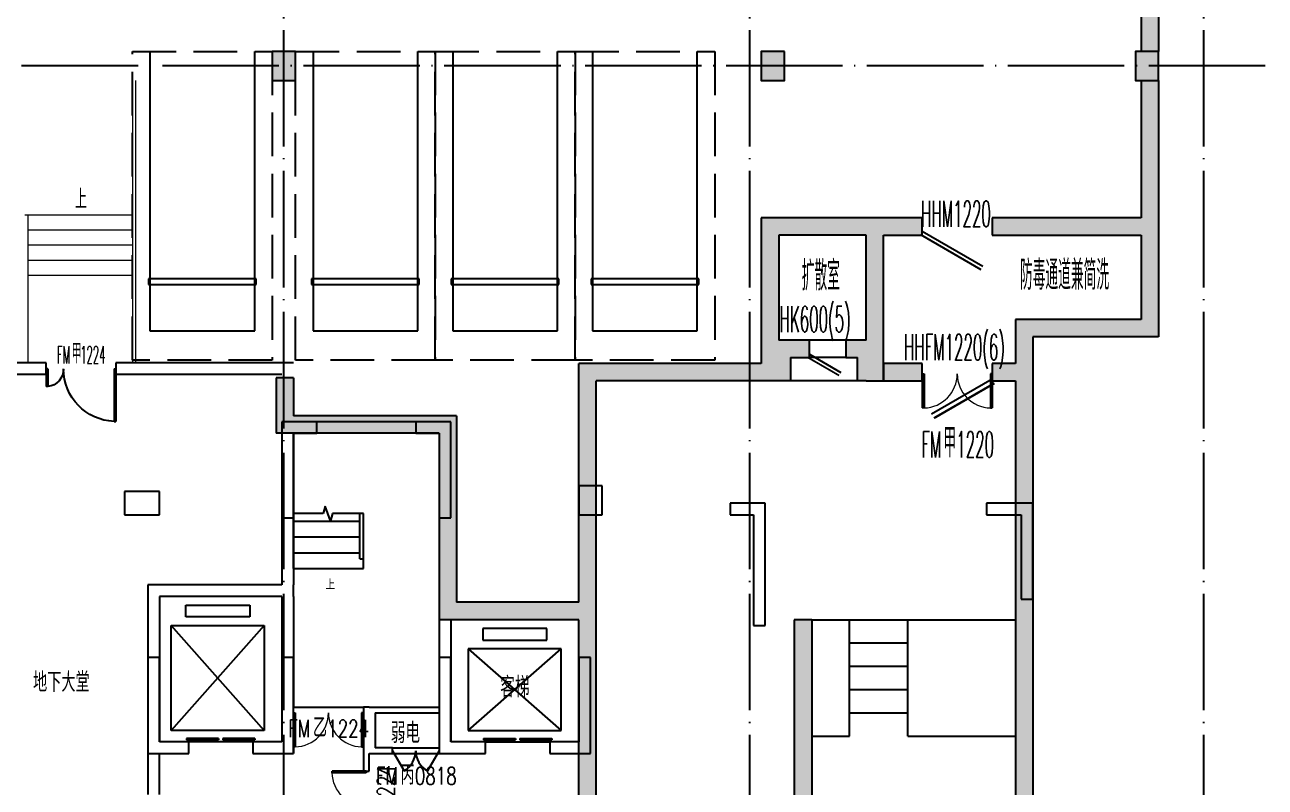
# Model space of a CAD drawing. Header units: millimetres. Extents: x 1337745 to 1642153, y -192803 to 266425.
# Drawn here: x 1573961 to 1595265, y 174942 to 188033 of the extents above; entities that cross this region are included whole.
import ezdxf

# ---------------------------------------------------------------- set-up
doc = ezdxf.new("R2010")
doc.units = ezdxf.units.MM
doc.header["$LTSCALE"] = 1000
doc.header["$MEASUREMENT"] = 0
doc.linetypes.add('__附着_A09-停车位、行车流线模块_TEN24RUY_设计区$0$DASH', pattern=[0.35, 0.25, -0.1])
doc.linetypes.add('DOTE', pattern=[2.42, 2, -0.2, 0.02, -0.2])
for name, color, linetype in [('__附着_A09-停车位、行车流线模块_TEN24RUY_设计区$0$STD-PARK', 103, '__附着_A09-停车位、行车流线模块_TEN24RUY_设计区$0$DASH'), ('A-COLUMN', 6, 'Continuous'), ('A-DIM_SYMB', 3, 'Continuous'), ('A-PUB_TEXT', 7, 'Continuous'), ('A-Stair', 4, 'Continuous'), ('A-WALL', 2, 'Continuous'), ('A-WINDOW', 4, 'Continuous'), ('A-WINDOW_TEXT', 7, 'Continuous'), ('COLUMN', 2, 'Continuous'), ('DIM_SYMB', 7, 'Continuous'), ('DOOR_FIRE', 4, 'Continuous'), ('DOOR_FIRE_TEXT', 7, 'Continuous'), ('DOTE', 16, 'DOTE'), ('LABEL_PM', 7, 'Continuous'), ('PUB_HATCH', 8, 'Continuous'), ('PUB_TEXT', 7, 'Continuous'), ('WALL', 2, 'Continuous'), ('WINDOW', 4, 'Continuous'), ('WINDOW_TEXT', 7, 'Continuous')]:
    doc.layers.add(name, color=color, linetype=linetype)
doc.layers.add('投影线-粗线', color=3, linetype='Continuous', lineweight=0)
doc.styles.add('_TCH_DIM', font='SIMPLEX.shx', dxfattribs={"width": 0.85, "bigfont": 'GBCBIG.shx'})
doc.styles.add('_TCH_WINDOW', font='SIMPLEX.shx', dxfattribs={"width": 0.6, "height": 3.5, "bigfont": 'GBCBIG.shx'})
doc.styles.get("Standard").update_dxf_attribs({"font": 'GBENOR', "bigfont": 'GBCBIG'})

# ---------------------------------------------------------------- blocks, each defined once
blk = doc.blocks.new('A$C29BB6698')
at = {"layer": 'A-COLUMN'}
for p, q in [((35100, 14400), (34500, 14400)), ((34500, 14400), (34500, 12750)), ((35100, 14200), (35100, 14400)), ((37400, 14400), (36800, 14400)), ((36800, 14400), (36800, 14200)), ((37400, 12750), (37400, 14400)), ((34700, 12750), (34700, 14200)), ((34700, 14200), (35100, 14200)), ((36800, 14200), (37200, 14200)), ((37200, 14200), (37200, 12750)), ((40000, 13300), (39600, 13300)), ((39600, 13300), (39600, 12800)), ((40000, 12800), (40000, 13300)), ((32400, 13200), (31800, 13200)), ((31800, 13200), (31800, 12800)), ((32400, 12800), (32400, 13200)), ((42800, 13000), (42200, 13000)), ((42200, 13000), (42200, 12800)), ((42800, 10900), (42800, 13000)), ((47400, 13000), (46600, 13000)), ((46600, 13000), (46600, 12800)), ((47400, 11350), (47400, 13000)), ((31800, 12800), (32400, 12800)), ((39600, 12800), (40000, 12800)), ((42200, 12800), (42600, 12800)), ((42600, 12800), (42600, 10900)), ((46600, 12800), (47200, 12800)), ((47200, 12800), (47200, 11350)), ((34500, 12750), (34700, 12750)), ((37200, 12750), (37400, 12750)), ((47200, 11350), (47400, 11350)), ((42600, 10900), (42800, 10900)), ((32200, 10350), (32200, 8700)), ((32400, 10350), (32200, 10350)), ((32400, 8900), (32400, 10350)), ((34700, 10350), (34500, 10350)), ((34500, 10350), (34500, 8900)), ((34700, 8700), (34700, 10350)), ((37200, 10350), (37200, 8700)), ((37400, 10350), (37200, 10350)), ((37400, 8900), (37400, 10350)), ((39800, 10350), (39600, 10350)), ((39600, 10350), (39600, 8900)), ((39800, 8700), (39800, 10350)), ((32900, 8900), (32400, 8900)), ((32900, 8700), (32900, 8900)), ((34500, 8900), (34000, 8900)), ((34000, 8900), (34000, 8700)), ((38000, 8900), (37400, 8900)), ((38000, 8700), (38000, 8900)), ((39600, 8900), (39100, 8900)), ((39100, 8900), (39100, 8700)), ((32200, 8700), (32900, 8700)), ((34000, 8700), (34700, 8700)), ((37200, 8700), (38000, 8700)), ((39100, 8700), (39800, 8700))]:
    blk.add_line(p, q, dxfattribs=at)
blk = doc.blocks.new('$DORLIB2D$00000127')
at = {"color": 0}
for points in [[(-0.533, 0.795), (-0.533, 0.69)], [(-0.033, 0.795), (-0.533, 0.795)], [(-0.033, 0.795), (-0.033, 0.69)], [(0.533, 0.795), (0.033, 0.795)], [(0.033, 0.795), (0.033, 0.69)], [(0.533, 0.795), (0.533, 0.69)], [(-0.033, 0.69), (-0.533, 0.69)], [(0.533, 0.69), (0.033, 0.69)], [(0.5, 0.5), (-0.5, 0.5)]]:
    blk.add_lwpolyline(points, dxfattribs=at)
blk = doc.blocks.new('$DorLib2D$00000002')
for p, q in [((-0.5, 0), (-0.5, 0.4875)), ((-0.475, 0.4875), (-0.5, 0.4875)), ((-0.475, 0), (-0.475, 0.4875)), ((0.475, 0), (0.475, 0.4875)), ((0.475, 0.4875), (0.5, 0.4875)), ((0.5, 0), (0.5, 0.4875)), ((-0.5, 0), (-0.475, 0)), ((0.5, 0), (0.475, 0))]:
    blk.add_line(p, q)
at = {"lineweight": 13}
for centre, start, end in [((-0.4875, 0), 0, 88.53072), ((0.4875, 0), 91.46928, 180)]:
    blk.add_arc(centre, 0.4875, start, end, dxfattribs=at)
blk = doc.blocks.new('$DorLib2D$00000231')
at = {"color": 0}
for p, q in [((-0.5, 0), (-0.25, 0.433)), ((0.5, 0), (0.25, 0.433))]:
    blk.add_line(p, q, dxfattribs=at)
for centre, start, end in [((-0.5, 0), 0, 60), ((0.5, 0), 120, 180)]:
    blk.add_arc(centre, 0.5, start, end, dxfattribs=at)
blk = doc.blocks.new('__附着_A09-停车位、行车流线模块_TEN24RUY_设计区$0$停车位1')
at = {"layer": '__附着_A09-停车位、行车流线模块_TEN24RUY_设计区$0$STD-PARK', "linetype": '__附着_A09-停车位、行车流线模块_TEN24RUY_设计区$0$DASH', "ltscale": 3}
for p, q in [((-168810, -21850), (-171210, -21850)), ((-171210, -21850), (-171210, -27150)), ((-168810, -27150), (-168810, -21850)), ((-171210, -27150), (-168810, -27150))]:
    blk.add_line(p, q, dxfattribs=at)
at = {"layer": 'Defpoints', "color": 9, "linetype": 'ByBlock', "ltscale": 1200}
for p, q in [((-170910, -26650), (-170910, -21850)), ((-169110, -21850), (-169110, -26650)), ((-170935, -25850), (-170935, -25758)), ((-170935, -25758), (-169085, -25758)), ((-169085, -25758), (-169085, -25850)), ((-169085, -25850), (-170935, -25850)), ((-169110, -26650), (-170910, -26650))]:
    blk.add_line(p, q, dxfattribs=at)
blk = doc.blocks.new('$DorLib2D$00000225')
at = {"color": 0}
for p, q in [((0.475, -0.001), (0.475, 0.752)), ((0.475, 0.752), (0.5, 0.752)), ((0.5, -0.001), (0.5, 0.752)), ((-0.5, 0), (-0.5, 0.252)), ((-0.475, 0.252), (-0.5, 0.252)), ((-0.475, 0), (-0.475, 0.252)), ((-0.475, 0), (-0.5, 0)), ((0.475, -0.001), (0.5, -0.001))]:
    blk.add_line(p, q, dxfattribs=at)
for centre, radius, start, end in [((0.505, -0.002), 0.755, 92.2493, 179.7238), ((-0.501, 0.003), 0.251, 359.7899, 84.0974)]:
    blk.add_arc(centre, radius, start, end, dxfattribs=at)
blk = doc.blocks.new('_FZH')
blk.add_lwpolyline([(-0.5, -0.5), (0.5, -0.5), (0.5, 0.5), (-0.5, 0.5)], close=True)
at = {"layer": 'PUB_HATCH'}
blk.add_solid([(-0.5, -0.5), (0.5, -0.5), (-0.5, 0.5), (0.5, 0.5)], dxfattribs=at)
blk = doc.blocks.new('$DorLib2D$00000193')
at = {"color": 0}
blk.add_line((-0.5, 0.1), (0.366, 0.6), dxfattribs=at)
at = {"color": 0, "const_width": 0.0333}
blk.add_lwpolyline([(-0.533, 0.158), (0.333, 0.658)], dxfattribs=at)
blk = doc.blocks.new('$DorLib2D$00000182')
at = {"color": 0}
for p, q in [((-0.527, 0.113), (0.339, 0.613)), ((-0.5, 0.067), (0.366, 0.567))]:
    blk.add_line(p, q, dxfattribs=at)
blk = doc.blocks.new('$DorLib2D$00000191')
at = {"color": 0}
blk.add_line((-0.5, 0.15), (0.366, 0.65), dxfattribs=at)
at = {"color": 0, "const_width": 0.05}
blk.add_lwpolyline([(-0.55, 0.237), (0.316, 0.737)], dxfattribs=at)

msp = doc.modelspace()

# ---------------------------------------------------------------- hatches: boundary and pattern name
at = {"layer": 'PUB_HATCH'}
for points in [[(1593135, 187576), (1593435, 187576), (1593435, 193076), (1593135, 193076)], [(1593435, 187076), (1593135, 187076), (1593135, 184718), (1593235, 184568), (1593435, 184568)], [(1586910.6, 184418), (1586610.6, 184718), (1586610.6, 182468), (1586810.6, 182334.7), (1586910.6, 182618)], [(1588510.6, 182334.7), (1588710.6, 182468), (1588710.6, 184418), (1588560.6, 184518), (1588410.6, 184418), (1588410.6, 182618)], [(1593235, 184568), (1593135, 184418), (1593135, 182972.2), (1593435, 182672.2), (1593435, 184568)], [(1591275.5, 182672.2), (1590975.5, 182972.2), (1590975.5, 182218), (1591075.5, 182068), (1591275.5, 182068)], [(1593435, 182672.2), (1593135, 182972.2), (1590975.5, 182972.2), (1591275.5, 182672.2)], [(1586810.6, 182334.7), (1586610.6, 182468), (1586610.6, 182218), (1586910.6, 181918)], [(1588710.6, 181918), (1588710.6, 182468), (1588510.6, 182334.7), (1588410.6, 181918)], [(1586910.6, 181918), (1586610.6, 182218), (1583475.5, 182218), (1583775.5, 181918)], [(1583575.5, 177968), (1583775.5, 177968), (1583775.5, 181918), (1583475.5, 182218), (1583475.5, 178118)], [(1588710.6, 181918), (1589375.5, 181918), (1589375.5, 182218), (1588710.6, 182218)], [(1590975.5, 182218), (1590575.5, 182218), (1590575.5, 181918), (1590975.5, 181918), (1591075.5, 182068)], [(1578275.5, 181968), (1578275.5, 181018), (1578575.5, 181318), (1578575.5, 181968)], [(1591075.5, 182068), (1590975.5, 181918), (1590975.5, 173218), (1591075.5, 173068), (1591275.5, 173068), (1591275.5, 182068)], [(1581075.5, 181018), (1581375.5, 181318), (1578575.5, 181318), (1578275.5, 181018)], [(1581375.5, 181318), (1581075.5, 181018), (1581075.5, 177818), (1581375.5, 178118)], [(1583575.5, 177968), (1583475.5, 178118), (1581375.5, 178118), (1581075.5, 177818), (1583475.5, 177818)], [(1583625.5, 173118), (1583775.5, 173218), (1583775.5, 177968), (1583575.5, 177968), (1583475.5, 177818), (1583475.5, 173218)], [(1587175.5, 177818), (1587175.5, 173218), (1587275.5, 173068), (1587475.5, 173068), (1587475.5, 177818)]]:
    msp.add_hatch(color=256, dxfattribs=at).paths.add_polyline_path(points)
at = {"layer": 'PUB_HATCH', "linetype": 'ByBlock'}
for points in [[(1588560.6, 184518), (1588560.6, 184718), (1586610.6, 184718), (1586910.6, 184418), (1588410.6, 184418)], [(1588710.6, 184418), (1589375.5, 184418), (1589375.5, 184718), (1588560.6, 184718), (1588560.6, 184518)], [(1593135, 184718), (1590575.5, 184718), (1590575.5, 184418), (1593135, 184418), (1593235, 184568)], [(1587110.6, 181918), (1587110.6, 182618), (1586910.6, 182618), (1586810.6, 182334.7), (1586910.6, 181918)], [(1587110.6, 182318), (1587440.6, 182318), (1587440.6, 182618), (1587110.6, 182618)], [(1588260.6, 182618), (1588060.6, 182618), (1588060.6, 182318), (1588260.6, 182318)], [(1588510.6, 182334.7), (1588410.6, 182618), (1588260.6, 182618), (1588260.6, 181918), (1588410.6, 181918)]]:
    msp.add_hatch(color=256, dxfattribs=at).paths.add_polyline_path(points)

# ---------------------------------------------------------------- linework, layer by layer
at = {"layer": 'A-DIM_SYMB', "elevation": 0}
msp.add_lwpolyline([(1579175.5, 178563, 0, 0, 0), (1579175.5, 179358, 40, 0, 0), (1579175.5, 179508, 0, 0, 0)], format="xyseb", dxfattribs=at)
at = {"layer": 'A-Stair'}
for p, q in [((1578575.5, 178698, 0), (1578575.5, 179643, 0)), ((1579085.7, 179643, 0), (1578575.5, 179643, 0)), ((1579118.5, 179765.4, 0), (1579085.7, 179643, 0)), ((1579210.5, 179512.6, 0), (1579118.5, 179765.4, 0)), ((1579245.4, 179643, 0), (1579210.5, 179512.6, 0)), ((1579775.5, 179643, 0), (1579245.4, 179643, 0)), ((1579715.5, 178863, 0), (1579715.5, 179643, 0)), ((1579775.5, 178863, 0), (1579775.5, 179643, 0)), ((1579775.5, 178863, 0), (1579775.5, 179643, 0)), ((1578575.5, 179508, 0), (1579715.5, 179508, 0)), ((1578575.5, 179238, 0), (1579715.5, 179238, 0)), ((1578575.5, 178968, 0), (1579715.5, 178968, 0)), ((1579715.5, 178863, 0), (1579775.5, 178863, 0)), ((1579775.5, 178698, 0), (1579775.5, 178863, 0)), ((1578575.5, 178698, 0), (1579775.5, 178698, 0)), ((1587475.5, 177818, 0), (1590975.5, 177818, 0)), ((1588125.5, 175818, 0), (1588125.5, 177818, 0)), ((1589125.5, 175818, 0), (1589125.5, 177818, 0)), ((1588125.5, 177418, 0), (1589125.5, 177418, 0)), ((1588125.5, 177018, 0), (1589125.5, 177018, 0)), ((1588125.5, 176618, 0), (1589125.5, 176618, 0)), ((1588125.5, 176218, 0), (1589125.5, 176218, 0)), ((1587475.5, 175818, 0), (1588125.5, 175818, 0)), ((1589125.5, 175818, 0), (1590975.5, 175818, 0))]:
    msp.add_line(p, q, dxfattribs=at)
at = {"layer": 'A-WALL'}
for p, q in [((1574325.5, 182226.3, 0), (1573375.5, 182226.3, 0)), ((1574325.5, 182026.3, 0), (1574325.5, 182226.3, 0)), ((1575525.5, 182226.3, 0), (1575525.5, 182026.3, 0)), ((1578575.5, 182226.3, 0), (1575525.5, 182226.3, 0)), ((1574325.5, 182026.3, 0), (1573375.5, 182026.3, 0)), ((1578375.5, 182026.3, 0), (1575525.5, 182026.3, 0)), ((1578375.5, 181218, 0), (1578375.5, 178418, 0)), ((1581075.5, 181218, 0), (1578375.5, 181218, 0)), ((1578575.5, 181018, 0), (1578575.5, 178418, 0)), ((1581075.5, 181018, 0), (1578575.5, 181018, 0)), ((1576075.5, 178418, 0), (1576075.5, 175718, 0)), ((1578375.5, 178418, 0), (1576075.5, 178418, 0)), ((1578575.5, 178218, 0), (1578575.5, 178418, 0)), ((1576275.5, 178218, 0), (1576275.5, 175718, 0)), ((1578375.5, 178218, 0), (1576275.5, 178218, 0)), ((1578375.5, 178218, 0), (1578375.5, 176218.3, 0)), ((1578575.5, 178218, 0), (1578575.5, 176318.3, 0)), ((1581075.5, 177918, 0), (1581075.5, 176318, 0)), ((1581275.5, 177818, 0), (1581275.5, 176218, 0)), ((1578375.5, 176218.3, 0), (1578375.5, 175718, 0)), ((1578575.5, 176118.3, 0), (1578575.5, 176318.3, 0)), ((1579875.5, 176318.3, 0), (1579775.5, 176318.3, 0)), ((1579775.5, 176318.3, 0), (1579775.5, 176118.3, 0)), ((1579875.5, 176318, 0), (1581075.5, 176318, 0)), ((1579975.5, 176218, 0), (1581075.5, 176218, 0)), ((1579975.5, 176218, 0), (1579975.5, 175618, 0)), ((1581075.5, 176218, 0), (1581075.5, 175618, 0)), ((1581275.5, 176218, 0), (1581275.5, 175718, 0)), ((1578575.5, 176118.3, 0), (1578575.5, 175518, 0)), ((1579775.5, 176118.3, 0), (1579775.5, 175618, 0)), ((1576775.5, 175718, 0), (1576275.5, 175718, 0)), ((1576775.5, 175518, 0), (1576775.5, 175718, 0)), ((1578375.5, 175718, 0), (1577875.5, 175718, 0)), ((1577875.5, 175718, 0), (1577875.5, 175518, 0)), ((1579775.5, 175618, 0), (1579775.5, 175618, 0)), ((1580275.5, 175618, 0), (1579975.5, 175618, 0)), ((1580275.5, 175518, 0), (1580275.5, 175618, 0)), ((1581075.5, 175618, 0), (1581075.5, 175518, 0)), ((1581875.5, 175718, 0), (1581275.5, 175718, 0)), ((1581875.5, 175518, 0), (1581875.5, 175718, 0)), ((1583475.5, 175718, 0), (1582975.5, 175718, 0)), ((1582975.5, 175718, 0), (1582975.5, 175518, 0)), ((1576075.5, 175518, 0), (1576075.5, 174818, 0)), ((1576275.5, 175518, 0), (1576775.5, 175518, 0)), ((1576275.5, 174818, 0), (1576275.5, 175518, 0)), ((1577875.5, 175518, 0), (1578575.5, 175518, 0)), ((1579875.5, 175518, 0), (1579875.5, 175518, 0)), ((1579875.5, 175518, 0), (1580275.5, 175518, 0)), ((1581075.5, 175518, 0), (1581175.5, 175518, 0)), ((1581175.5, 175518, 0), (1581875.5, 175518, 0)), ((1582975.5, 175518, 0), (1583475.5, 175518, 0))]:
    msp.add_line(p, q, dxfattribs=at)
at = {"layer": 'A-WINDOW'}
for p, q in [((1580275.5, 175618, 0), (1581075.5, 175618, 0)), ((1580275.5, 175518, 0), (1581075.5, 175518, 0))]:
    msp.add_line(p, q, dxfattribs=at)
at = {"layer": 'DIM_SYMB', "elevation": 0}
msp.add_lwpolyline([(1574910.6, 184766.3, 0, 0, 0), (1574910.6, 184026.3, 80, 0, 0), (1574910.6, 183726.3, 0, 0, 0)], format="xyseb", dxfattribs=at)
at = {"layer": 'DOTE'}
for p, q in [((1578410.6, 171423, 0.9), (1578410.6, 243494.5, 0.9)), ((1586410.6, 171423, 0.9), (1586410.6, 243494.5, 0.9)), ((1594210.6, 171423, 0.9), (1594210.6, 243494.5, 0.9)), ((1595264.8, 187326, 0.9), (1539114.9, 187326, 0.9))]:
    msp.add_line(p, q, dxfattribs=at)
at = {"layer": 'WALL'}
for p, q in [((1593135, 193076, 0), (1593135, 187576, 0)), ((1593435, 193076, 0), (1593435, 187576, 0)), ((1593135, 187076, 0), (1593135, 184718, 0)), ((1593435, 187076, 0), (1593435, 184568, 0)), ((1586610.6, 184718, 0), (1586610.6, 182468, 0)), ((1593435, 184568, 0), (1593435, 182672.2, 0)), ((1586910.6, 184418, 0), (1586910.6, 182618, 0)), ((1588410.6, 182618, 0), (1588410.6, 184418, 0)), ((1588710.6, 182468, 0), (1588710.6, 184418, 0)), ((1593135, 184418, 0), (1593135, 182972.2, 0)), ((1590975.5, 182972.2, 0), (1590975.5, 182218, 0)), ((1593135, 182972.2, 0), (1590975.5, 182972.2, 0)), ((1591275.5, 182672.2, 0), (1591275.5, 182068, 0)), ((1593435, 182672.2, 0), (1591275.5, 182672.2, 0)), ((1586610.6, 182468, 0), (1586610.6, 182218, 0)), ((1588710.6, 181918, 0), (1588710.6, 182468, 0)), ((1586610.6, 182218, 0), (1583475.5, 182218, 0)), ((1583475.5, 178118, 0), (1583475.5, 182218, 0)), ((1589375.5, 182218, 0), (1588710.6, 182218, 0)), ((1588710.6, 182218, 0), (1588710.6, 181918, 0)), ((1589375.5, 181918, 0), (1589375.5, 182218, 0)), ((1590975.5, 182218, 0), (1590575.5, 182218, 0)), ((1590575.5, 182218, 0), (1590575.5, 181918, 0)), ((1578275.5, 181968, 0), (1578275.5, 181018, 0)), ((1578575.5, 181968, 0), (1578275.5, 181968, 0)), ((1578575.5, 181968, 0), (1578575.5, 181318, 0)), ((1591275.5, 182068, 0), (1591275.5, 173068, 0)), ((1586910.6, 181918, 0), (1583775.5, 181918, 0)), ((1583775.5, 177968, 0), (1583775.5, 181918, 0)), ((1588410.6, 181918, 0), (1588410.6, 181918, 0)), ((1588410.6, 181918, 0), (1588710.6, 181918, 0)), ((1588710.6, 181918, 0), (1589375.5, 181918, 0)), ((1590575.5, 181918, 0), (1590975.5, 181918, 0)), ((1590975.5, 181918, 0), (1590975.5, 173218, 0)), ((1581375.5, 181318, 0), (1578575.5, 181318, 0)), ((1581375.5, 181318, 0), (1581375.5, 178118, 0)), ((1581075.5, 181018, 0), (1578275.5, 181018, 0)), ((1581075.5, 181018, 0), (1581075.5, 177818, 0)), ((1583475.5, 178118, 0), (1581375.5, 178118, 0)), ((1583775.5, 173218, 0), (1583775.5, 177968, 0)), ((1583475.5, 177818, 0), (1581075.5, 177818, 0)), ((1583475.5, 173218, 0), (1583475.5, 177818, 0)), ((1587175.5, 177818, 0), (1587175.5, 173218, 0)), ((1587475.5, 177818, 0), (1587175.5, 177818, 0)), ((1587475.5, 177818, 0), (1587475.5, 173068, 0)), ((1579775.5, 175618, 0), (1579775.5, 175218, 0)), ((1579875.5, 175218, 0), (1579875.5, 175518, 0)), ((1579775.5, 175218, 0), (1579875.5, 175218, 0))]:
    msp.add_line(p, q, dxfattribs=at)
at = {"layer": 'WALL', "linetype": 'ByBlock'}
for p, q in [((1588560.6, 184718, 0), (1586610.6, 184718, 0)), ((1589375.5, 184718, 0), (1588560.6, 184718, 0)), ((1589375.5, 184418, 0), (1589375.5, 184718, 0)), ((1593135, 184718, 0), (1590575.5, 184718, 0)), ((1590575.5, 184718, 0), (1590575.5, 184418, 0)), ((1588410.6, 184418, 0), (1586910.6, 184418, 0)), ((1588710.6, 184418, 0), (1589375.5, 184418, 0)), ((1590575.5, 184418, 0), (1593135, 184418, 0)), ((1587110.6, 182618, 0), (1586910.6, 182618, 0)), ((1587440.6, 182618, 0), (1587110.6, 182618, 0)), ((1587440.6, 182318, 0), (1587440.6, 182618, 0)), ((1588260.6, 182618, 0), (1588060.6, 182618, 0)), ((1588060.6, 182618, 0), (1588060.6, 182318, 0)), ((1588410.6, 182618, 0), (1588260.6, 182618, 0)), ((1587110.6, 182318, 0), (1587110.6, 181918, 0)), ((1587110.6, 182318, 0), (1587440.6, 182318, 0)), ((1588060.6, 182318, 0), (1588260.6, 182318, 0)), ((1588260.6, 181918, 0), (1588260.6, 182318, 0)), ((1587110.6, 181918, 0), (1586910.6, 181918, 0)), ((1588410.6, 181918, 0), (1588260.6, 181918, 0))]:
    msp.add_line(p, q, dxfattribs=at)
at = {"layer": 'WINDOW'}
for p, q in [((1588060.6, 182618, 0), (1587440.6, 182618, 0)), ((1588060.6, 182318, 0), (1587440.6, 182318, 0)), ((1588260.6, 181918, 0), (1587110.6, 181918, 0)), ((1576723.6, 177868, 0), (1576723.6, 178068, 0)), ((1576723.6, 178068, 0), (1577823.6, 178068, 0)), ((1577823.6, 178068, 0), (1577823.6, 177868, 0)), ((1576473.6, 175918, 0), (1576473.6, 177718, 0)), ((1576473.6, 177718, 0), (1578073.6, 177718, 0)), ((1578073.6, 177718, 0), (1576473.6, 175918, 0)), ((1578073.6, 175918, 0), (1576473.6, 177718, 0)), ((1577823.6, 177868, 0), (1576723.6, 177868, 0)), ((1578073.6, 177718, 0), (1578073.6, 175918, 0)), ((1581825.5, 177668, 0), (1581825.5, 177468, 0)), ((1582925.5, 177668, 0), (1581825.5, 177668, 0)), ((1581825.5, 177468, 0), (1582925.5, 177468, 0)), ((1582925.5, 177468, 0), (1582925.5, 177668, 0)), ((1581575.5, 177318, 0), (1581575.5, 175918, 0)), ((1583175.5, 177318, 0), (1581575.5, 177318, 0)), ((1581575.5, 177318, 0), (1583175.5, 175918, 0)), ((1581575.5, 175918, 0), (1583175.5, 177318, 0)), ((1583175.5, 175918, 0), (1583175.5, 177318, 0)), ((1578575.5, 176318.3, 0), (1579775.5, 176318.3, 0)), ((1578073.6, 175918, 0), (1576473.6, 175918, 0)), ((1581575.5, 175918, 0), (1583175.5, 175918, 0))]:
    msp.add_line(p, q, dxfattribs=at)
at = {"layer": '投影线-粗线'}
for p, q in [((1575810.6, 187076), (1575810.6, 182226.3)), ((1575860.6, 187076), (1575860.6, 182226.3)), ((1575810.6, 184766.3), (1573960.6, 184766.3)), ((1574010.6, 184766.3), (1574010.6, 182226.3)), ((1575810.6, 184506.3), (1574010.6, 184506.3)), ((1575810.6, 184246.3), (1574010.6, 184246.3)), ((1575810.6, 183986.3), (1574010.6, 183986.3)), ((1575810.6, 183726.3), (1574010.6, 183726.3))]:
    msp.add_line(p, q, dxfattribs=at)

# ---------------------------------------------------------------- block references
at = {"layer": '__附着_A09-停车位、行车流线模块_TEN24RUY_设计区$0$STD-PARK', "linetype": 'ByBlock', "xscale": -1}
for p, rotation in [((1407000.5, 209426, 0), 359.999999993372), ((1409800.5, 209426, 0), 359.9999999933718), ((1412200.5, 209426, 0), 359.9999999933712), ((1414600.5, 209426, 0), 359.9999999933712)]:
    msp.add_blockref('__附着_A09-停车位、行车流线模块_TEN24RUY_设计区$0$停车位1', p, dxfattribs=dict(at, rotation=rotation))
at = {"layer": 'A-WINDOW'}
for name, p, xscale, yscale, zscale, rotation in [('$DorLib2D$00000231', (1580675.5, 175568, 0), -799.9999999999418, -799.9999999999418, -799.9999999999418, 359.9999999999987), ('$DorLib2D$00000002', (1579825.5, 174618, 0), 1199.9999999999, -1199.999999999884, 1199.9999999999, 270.0000000000042)]:
    msp.add_blockref(name, p, dxfattribs=dict(at, xscale=xscale, yscale=yscale, zscale=zscale, rotation=rotation))
at = {"layer": 'COLUMN'}
for p, xscale, yscale, zscale, rotation in [((1578410.6, 187326, 1.9), 400.000000001228, 499.9999999990742, 499.9999999990741, 180.0000000001868), ((1586810.6, 187326, 0.9), 400.0000000013, 499.9999999990742, 499.9999999990741, 180.0000000000957), ((1593235, 187326, 0.9), 399.9999999994361, 499.9999999992259, 499.9999999992258, 180.0000000000823)]:
    msp.add_blockref('_FZH', p, dxfattribs=dict(at, xscale=xscale, yscale=yscale, zscale=zscale, rotation=rotation))
at = {"layer": 'DOOR_FIRE', "yscale": 1200, "zscale": 100}
for name, p, xscale, rotation in [('$DorLib2D$00000225', (1574925.5, 182124.6, 0), -1200, 180.0000000009477), ('$DorLib2D$00000002', (1589975.5, 182038, 0), 1200, 180.0000000001132)]:
    msp.add_blockref(name, p, dxfattribs=dict(at, xscale=xscale, rotation=rotation))
at = {"layer": 'LABEL_PM'}
msp.add_blockref('A$C29BB6698', (1543875.5, 166818, 0), dxfattribs=at)
at = {"layer": 'WINDOW'}
ref = msp.add_blockref('$DorLib2D$00000182', (1589975.5, 184568, 0), dxfattribs=dict(at, xscale=-1200, yscale=1200, zscale=-1200, rotation=179.9999934803051))
ref.add_attrib('A', 'HHM1220', (1589354.5, 184563.6, 0), dxfattribs={"layer": 'WINDOW_TEXT', "height": 446.25, "rotation": 359.99999, "style": '_TCH_WINDOW', "width": 0.423529})
ref = msp.add_blockref('$DorLib2D$00000191', (1587750.6, 182468, 0), dxfattribs=dict(at, xscale=-620, yscale=620.0000000000001, zscale=-620, rotation=179.9999934803052))
ref.add_attrib('A', 'HK600(5)', (1586922.8, 182754.6, 0), dxfattribs={"layer": 'WINDOW_TEXT', "height": 446.25, "rotation": 359.99999, "style": '_TCH_WINDOW', "width": 0.423529})
ref = msp.add_blockref('$DorLib2D$00000193', (1589975.5, 182068, 0), dxfattribs=dict(at, xscale=-1200, yscale=-1200, zscale=-1200, rotation=1.247002501258976e-11))
ref.add_attrib('A', 'HHFM1220(6)', (1589062, 182272.6, 0), dxfattribs={"layer": 'WINDOW_TEXT', "height": 446.25, "style": '_TCH_WINDOW', "width": 0.423529})
at = {"layer": 'WINDOW', "zscale": 200}
for name, p, xscale, yscale, rotation in [('$DorLib2D$00000002', (1579175.5, 176218.3, 0), -1199.9999999999, -1199.9999999999, 4.156675004196587e-12), ('$DORLIB2D$00000127', (1582425.5, 175618, 0), 1100.00000000009, -200.0000000001164, 180.0000000000012)]:
    msp.add_blockref(name, p, dxfattribs=dict(at, xscale=xscale, yscale=yscale, rotation=rotation))
at = {"layer": 'WINDOW', "xscale": 1100.00000000009, "yscale": 200.0000000001164, "zscale": 200}
msp.add_blockref('$DORLIB2D$00000127', (1577325.5, 175618, 0), dxfattribs=at)

# ---------------------------------------------------------------- texts
at = {"layer": 'A-PUB_TEXT', "style": '_TCH_DIM'}
msp.add_text('上', height=168.8, rotation=360, dxfattribs=at).set_placement((1579123.4, 178335.5, 0))
at = {"layer": 'A-WINDOW_TEXT', "style": '_TCH_WINDOW', "width": 0.705882}
for s, rotation, p in [('1224', 90, (1580310.3, 174598.9, 0)), ('FM', 360, (1579992.7, 174985.8, 0)), ('0818', 360, (1580658.4, 174985.8, 0))]:
    msp.add_text(s, height=297.5, rotation=rotation, dxfattribs=at).set_placement(p)
at = {"layer": 'A-WINDOW_TEXT', "style": '_TCH_WINDOW'}
msp.add_text('丙', height=337.6, rotation=360, dxfattribs=at).set_placement((1580412.7, 174985.8, 0))
at = {"layer": 'DOOR_FIRE_TEXT', "style": '_TCH_WINDOW'}
for s, height, width, p in [('FM', 297.5, 0.423529, (1574512.8, 182219.5, 0)), ('甲', 337.6, 0.6, (1574764.8, 182219.5, 0)), ('1224', 297.5, 0.423529, (1574912.3, 182219.5, 0)), ('甲', 506.4, 0.6, (1589739, 180603.2, 0)), ('FM', 446.25, 0.423529, (1589361, 180603.2, 0)), ('1220', 446.25, 0.423529, (1589960.1, 180603.2, 0))]:
    msp.add_text(s, height=height, dxfattribs=dict(at, width=width)).set_placement(p)
at = {"layer": 'PUB_TEXT'}
for s, height, style, width, p in [('上', 337.6, '_TCH_DIM', 0.85, (1574822, 184871.3, 0)), ('扩散室', 506.38, '_TCH_WINDOW', 0.6, (1587304.5, 183471.2)), ('防毒通道兼简洗', 506.38, '_TCH_WINDOW', 0.6, (1591052.5, 183482.3))]:
    msp.add_text(s, height=height, dxfattribs=dict(at, style=style, width=width)).set_placement(p)
msp.add_text('地下大堂', height=337.59, rotation=360, dxfattribs=at).set_placement((1574101.8, 176578.1, 0))
at = {"layer": 'PUB_TEXT', "char_height": 350}
for s, insert, width, attachment_point in [('客梯', (1582630.6, 176835.4, 0), 2609.21, 3), ('弱电', (1580245.7, 176048.9, 0), 1577.375, 1)]:
    msp.add_mtext(s, dxfattribs=dict(at, insert=insert, width=width, attachment_point=attachment_point))
at = {"layer": 'WINDOW_TEXT', "style": '_TCH_WINDOW', "width": 0.705882}
for s, p in [('FM', (1578487.7, 175799.2, 0)), ('1224', (1579153.4, 175799.2, 0))]:
    msp.add_text(s, height=297.5, rotation=360, dxfattribs=at).set_placement(p)
at = {"layer": 'WINDOW_TEXT', "style": '_TCH_WINDOW'}
msp.add_text('乙', height=337.6, rotation=360, dxfattribs=at).set_placement((1578907.7, 175799.2, 0))

doc.saveas('drawing.dxf')
